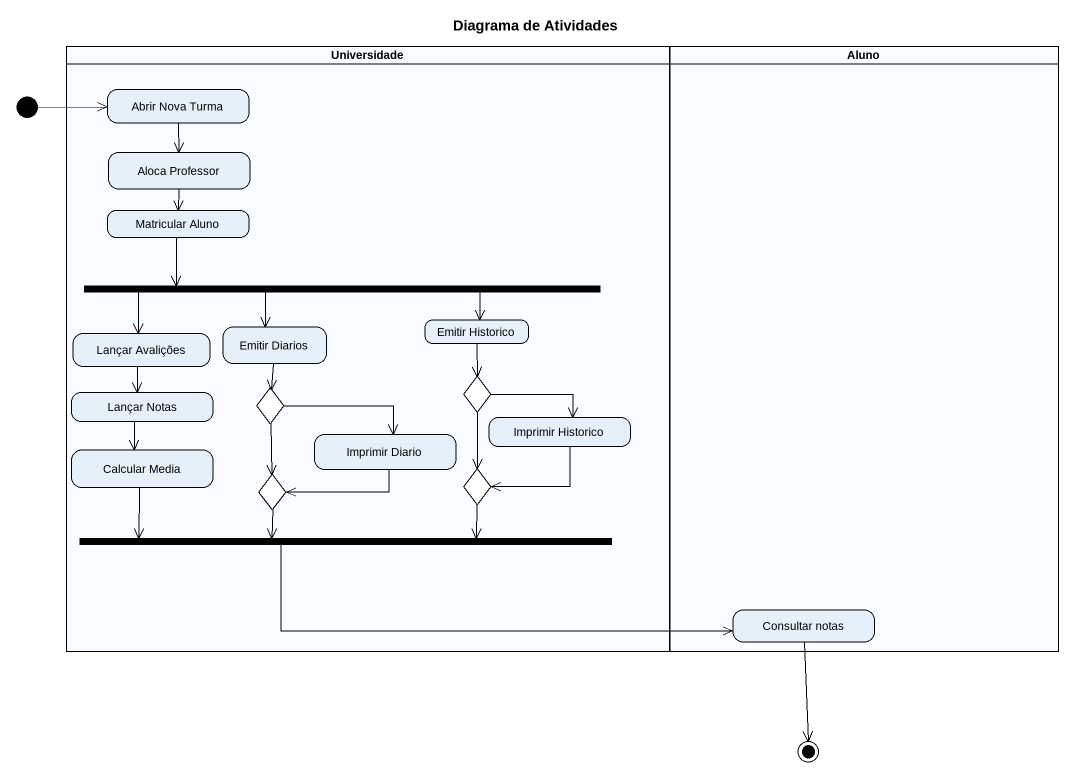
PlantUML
@startuml
title Diagrama de Atividades
hide empty description
state Universidade <<partition>> {
  state "Abrir Nova Turma" as Abrir_Nova_Turma
  state "Aloca Professor" as Aloca_Professor
  state "Matricular Aluno" as Matricular_Aluno
  state fork1 <<fork>>
  state "Emitir Historico" as Emitir_Historico
  state "Lançar Avalições" as Lançar_Avalições
  state "Emitir Diarios" as Emitir_Diarios
  state "Lançar Notas" as Lançar_Notas
  state choice1 <<choice>>
  state choice2 <<choice>>
  state "Imprimir Historico" as Imprimir_Historico
  state "Calcular Media" as Calcular_Media
  state "Imprimir Diario" as Imprimir_Diario
  state choice3 <<choice>>
  state choice4 <<choice>>
  state fork2 <<join>>
}
state Aluno <<partition>> {
  state "Consultar notas" as Consultar_notas
}
state initial1 <<start>>
state final1 <<end>>
initial1 -right-> Abrir_Nova_Turma
Abrir_Nova_Turma --> Aloca_Professor
Aloca_Professor --> Matricular_Aluno
Matricular_Aluno -right-> fork1
fork1 -right-> Emitir_Historico
fork1 -left-> Lançar_Avalições
fork1 --> Emitir_Diarios
Emitir_Historico --> choice2
Lançar_Avalições --> Lançar_Notas
Emitir_Diarios --> choice1
Lançar_Notas --> Calcular_Media
choice1 -right-> Imprimir_Diario
choice1 --> choice3
choice2 -right-> Imprimir_Historico
choice2 --> choice4
Imprimir_Historico --> choice4
Calcular_Media -right-> fork2
Imprimir_Diario -left-> choice3
choice3 --> fork2
choice4 -left-> fork2
fork2 -right-> Consultar_notas
Consultar_notas --> final1
@enduml
